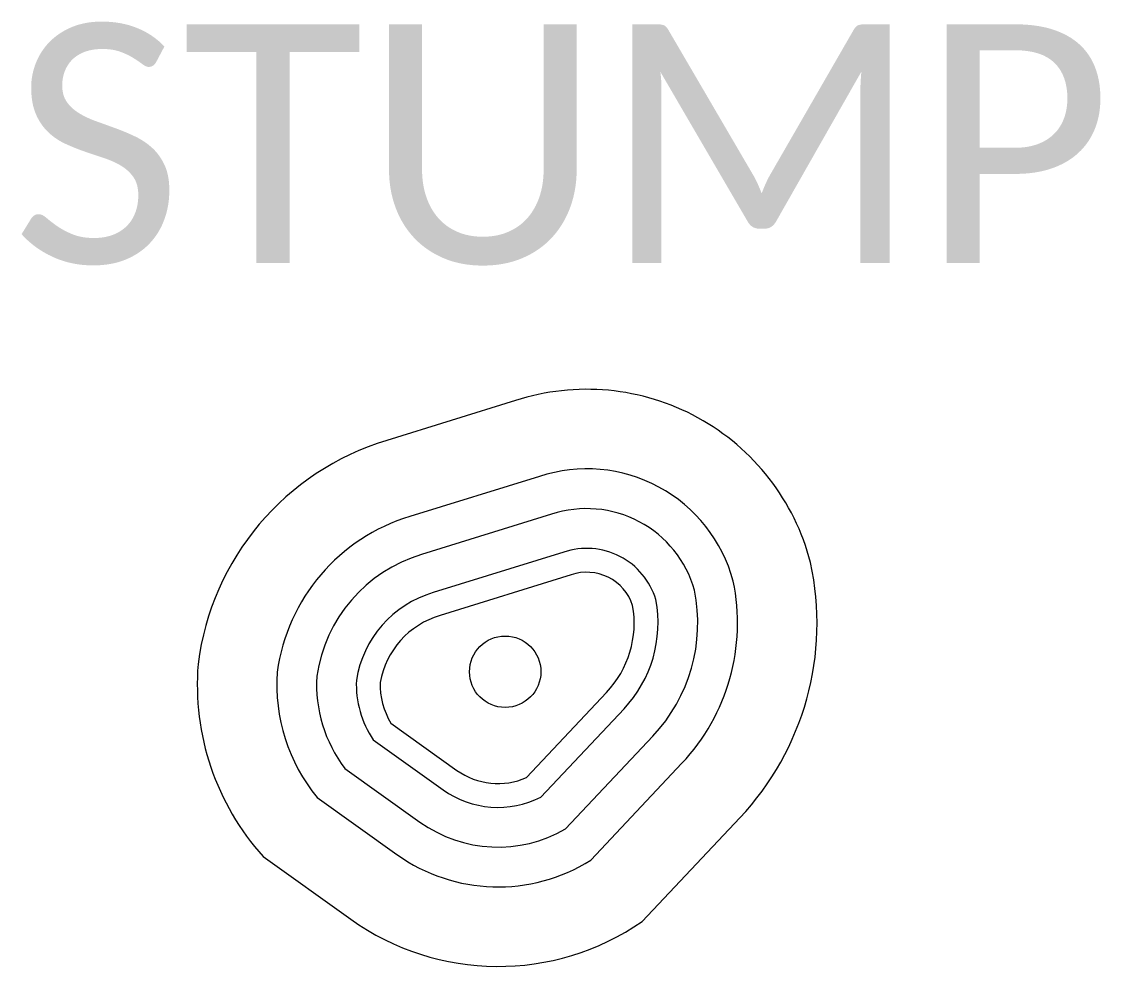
# Model space of a CAD drawing. Extents: x -3.04 to 3.74, y -1.85 to 4.09.
import ezdxf
from ezdxf.enums import TextEntityAlignment as Align

# ---------------------------------------------------------------- set-up
doc = ezdxf.new("R2010")
doc.units = 0
doc.header["$MEASUREMENT"] = 0
doc.styles.add('EXISTING', font='calibrili.ttf')

msp = doc.modelspace()

# ---------------------------------------------------------------- linework, layer by layer
for points in [[(0.0639, 1.7042), (-0.7449, 1.4538, 0.296572), (-1.9313, 0.0478, 0.205004), (-1.5226, -1.1627), (-0.9715, -1.5561, 0.316203), (0.8621, -1.5699), (1.4752, -0.9188, 0.24733), (1.9203, 0.6865, 0.432246)], [(0.2917, 0.9896), (-0.5259, 0.7365, 0.292229), (-1.1848, -0.0281, 0.17905), (-1.0086, -0.6081), (-0.5357, -0.9457, 0.294564), (0.379, -0.9888), (0.9292, -0.4046, 0.243433), (1.1906, 0.5119, 0.428235)], [(0.3684, 0.7516), (-0.4532, 0.4973, 0.288516), (-0.9357, -0.0533, 0.160403), (-0.8297, -0.4286), (-0.3904, -0.7422, 0.279396), (0.2243, -0.7885), (0.7472, -0.2332, 0.24022), (0.9474, 0.453, 0.423989)], [(0.4148, 0.6089), (-0.4096, 0.3537, 0.284515), (-0.7862, -0.0683, 0.142106), (-0.7189, -0.3234), (-0.3033, -0.6202, 0.264695), (0.1344, -0.6652), (0.638, -0.1304, 0.236794), (0.8015, 0.4169, 0.418379)]]:
    msp.add_lwpolyline(points, format="xyb", close=True)
msp.add_lwpolyline([(0.2155, 1.2277), (-0.5988, 0.9756, 0.294318), (-1.4337, -0.0028, 0.19073), (-1.1827, -0.7909), (-0.6809, -1.1492, 0.30421), (0.5377, -1.185), (1.1112, -0.576, 0.24528), (1.4338, 0.5703, 0.430288), (0.2155, 1.2277, 2.212688)], format="xyb")
msp.add_circle((0, 0), 0.2244)

# ---------------------------------------------------------------- texts
at = {"style": 'EXISTING'}
msp.add_attdef('STUMP', text='STUMP', height=1.5, dxfattribs=at).set_placement((0.3561, 3.3205), align=Align.MIDDLE)

doc.saveas('drawing.dxf')
